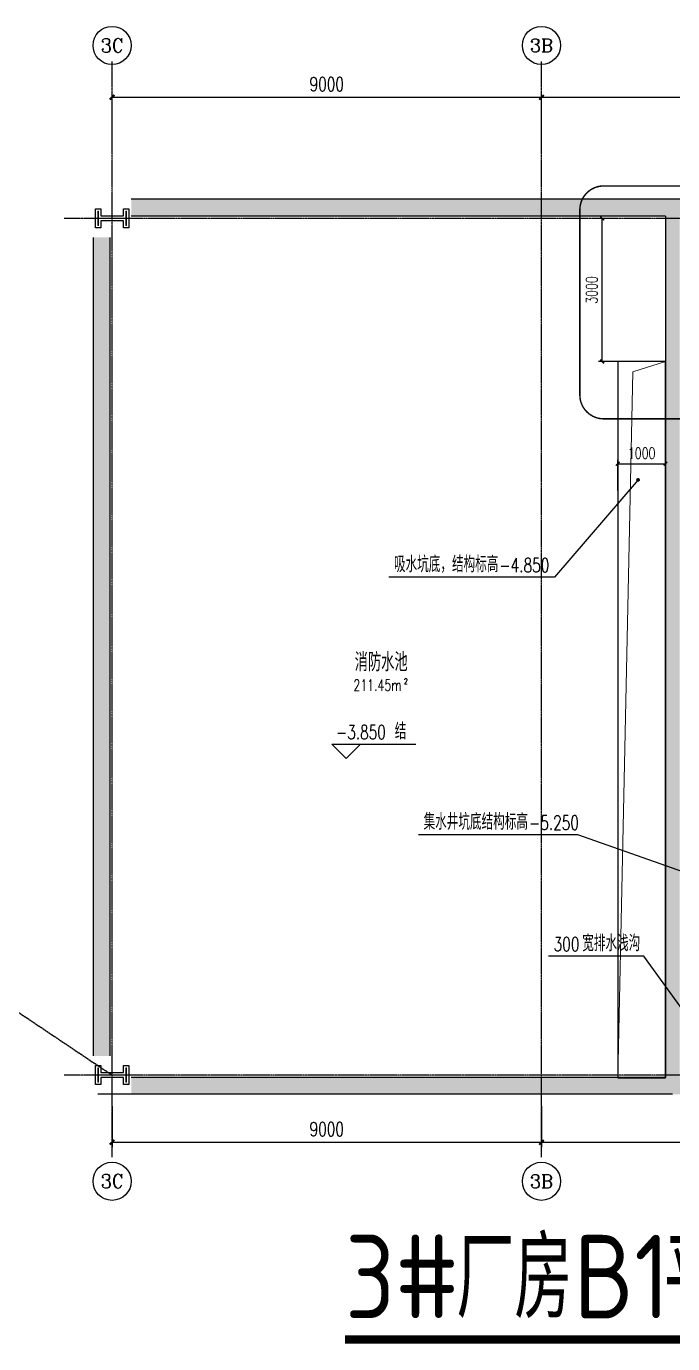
# Model space of a CAD drawing. Extents: x -954573 to 446329, y 489853 to 1226784.
# Drawn here: x -118651 to -105104, y 577042 to 604644 of the extents above; entities that cross this region are included whole.
import ezdxf
from ezdxf.enums import TextEntityAlignment as Align

# ---------------------------------------------------------------- set-up
doc = ezdxf.new("R2010")
doc.units = 0
doc.header["$LTSCALE"] = 10
doc.header["$MEASUREMENT"] = 0
doc.linetypes.add('10平面$0$DOTE', pattern=[2.42, 2, -0.2, 0.02, -0.2])
doc.linetypes.add('10平面$1$DASH', pattern=[0.35, 0.25, -0.1])
doc.layers.get('Defpoints').update_dxf_attribs({"color": 210})
for name, color, linetype in [('10平面$0$A-AXIS-D', 8, 'Continuous'), ('10平面$0$A-AXIS-DOTE', 8, '10平面$0$DOTE'), ('10平面$0$A-AXIS-DP', 8, 'Continuous'), ('10平面$0$A-HATCH-2', 8, 'Continuous'), ('10平面$0$A-防火门窗', 1, 'Continuous'), ('10平面$0$AS-COLN', 8, 'Continuous'), ('10平面$0$AS-WALL', 8, 'Continuous'), ('10平面$0$DIM_ELEV', 3, 'Continuous'), ('10平面$0$DIM_SYMB', 8, 'Continuous'), ('10平面$0$PUB_TEXT', 8, 'Continuous'), ('10平面$0$建-墙-填充', 8, 'Continuous'), ('10平面$0$建-标高', 8, 'Continuous'), ('A-LIN-V', 9, 'Continuous')]:
    doc.layers.add(name, color=color, linetype=linetype)
doc.layers.add('10平面$0$A-WALL-HATCH', color=8, linetype='Continuous', lineweight=13)
doc.layers.add('10平面$0$S-col', color=2, linetype='Continuous', lineweight=0)
doc.styles.add('10平面$0$_TCH_AXIS', font='COMPLEX', dxfattribs={"bigfont": 'GBCBIG'})
doc.styles.add('10平面$0$_TCH_DIM_T3', font='SIMPLEX', dxfattribs={"width": 0.705882, "bigfont": 'GBCBIG'})
doc.styles.add('10平面$0$A-AREA', font='SIMPLEX', dxfattribs={"bigfont": 'GBCBIG'})
doc.styles.add('10平面$0$A-STANDARD', font='SIMPLEX', dxfattribs={"bigfont": 'GBCBIG'})
doc.styles.add('10平面$0$Standard', font='gbenor.shx', dxfattribs={"bigfont": 'gbcbig.shx'})
doc.dimstyles.new('10平面$0$_TCH_ARCH&&100', dxfattribs={"dimtxt": 297.5, "dimasz": 100, "dimexe": 100, "dimexo": 100, "dimgap": 126.25, "dimtad": 1, "dimdec": 0, "dimzin": 0, "dimdsep": 46, "dimtxsty": '10平面$0$_TCH_DIM_T3', "dimblk": '10平面$0$_ArchTick', "dimcen": 0.09, "dimclrt": 7, "dimazin": 2, "dimtfac": 1, "dimtdec": 0, "dimtix": 1, "dimtmove": 2, "dimatfit": 3, "dimfxl": 0, "dimtolj": 1, "dimtzin": 0, "dimarcsym": 0})
doc.dimstyles.new('10平面$0$_TCH_ARCH&&80', dxfattribs={"dimtxt": 238, "dimasz": 80, "dimexe": 80, "dimexo": 80, "dimgap": 101, "dimtad": 1, "dimdec": 0, "dimzin": 0, "dimdsep": 46, "dimtxsty": '10平面$0$_TCH_DIM_T3', "dimblk": '10平面$0$_ArchTick', "dimcen": 0.09, "dimclrt": 7, "dimazin": 2, "dimtfac": 1, "dimtdec": 0, "dimtix": 1, "dimtmove": 2, "dimatfit": 3, "dimfxl": 0, "dimtolj": 1, "dimtzin": 0, "dimarcsym": 0})

# ---------------------------------------------------------------- blocks, each defined once
blk = doc.blocks.new('10平面$0$_ArchTick')
at = {"color": 0, "linetype": 'ByBlock', "const_width": 0.4}
blk.add_lwpolyline([(-0.5, -0.5), (0.5, 0.5)], dxfattribs=at)
blk = doc.blocks.new('*D3039')
at = {"layer": '10平面$0$A-AXIS-D', "color": 0, "lineweight": -2}
for p, q in [((103882, -222800), (103882, -223658)), ((112882, -222800), (112882, -223658)), ((103882, -223558), (112882, -223558))]:
    blk.add_line(p, q, dxfattribs=at)
at = {"layer": 'Defpoints', "color": 0}
for p in [(103882, -222700), (112882, -222700), (112882, -223558)]:
    blk.add_point(p, dxfattribs=at)
at = {"layer": '10平面$0$A-AXIS-D', "color": 0, "lineweight": -2, "xscale": 100, "yscale": 100, "zscale": 100, "rotation": 180}
blk.add_blockref('10平面$0$_ArchTick', (103882, -223558), dxfattribs=at)
at = {"layer": '10平面$0$A-AXIS-D', "color": 0, "lineweight": -2, "xscale": 100, "yscale": 100, "zscale": 100}
blk.add_blockref('10平面$0$_ArchTick', (112882, -223558), dxfattribs=at)
at = {"layer": '10平面$0$A-AXIS-D', "color": 7, "insert": (108382, -223283), "char_height": 297.5, "attachment_point": 5, "style": '10平面$0$_TCH_DIM_T3'}
blk.add_mtext('\\A1;9000', dxfattribs=at)
blk = doc.blocks.new('*D3040')
at = {"layer": '10平面$0$A-AXIS-D', "color": 0, "lineweight": -2}
for p, q in [((112882, -222800), (112882, -223658)), ((121882, -222800), (121882, -223658)), ((112882, -223558), (121882, -223558))]:
    blk.add_line(p, q, dxfattribs=at)
at = {"layer": 'Defpoints', "color": 0}
for p in [(112882, -222700), (121882, -222700), (121882, -223558)]:
    blk.add_point(p, dxfattribs=at)
at = {"layer": '10平面$0$A-AXIS-D', "color": 0, "lineweight": -2, "xscale": 100, "yscale": 100, "zscale": 100, "rotation": 180}
blk.add_blockref('10平面$0$_ArchTick', (112882, -223558), dxfattribs=at)
at = {"layer": '10平面$0$A-AXIS-D', "color": 0, "lineweight": -2, "xscale": 100, "yscale": 100, "zscale": 100}
blk.add_blockref('10平面$0$_ArchTick', (121882, -223558), dxfattribs=at)
at = {"layer": '10平面$0$A-AXIS-D', "color": 7, "insert": (117382, -223283), "char_height": 297.5, "attachment_point": 5, "style": '10平面$0$_TCH_DIM_T3'}
blk.add_mtext('\\A1;9000', dxfattribs=at)
blk = doc.blocks.new('*D3118')
at = {"layer": '10平面$0$A-AXIS-D', "color": 0, "lineweight": -2}
for p, q in [((103882, -202420), (103882, -201562)), ((103882, -201662), (112882, -201662)), ((112882, -202420), (112882, -201562))]:
    blk.add_line(p, q, dxfattribs=at)
at = {"layer": 'Defpoints', "color": 0}
for p in [(112882, -201662), (103882, -202520), (112882, -202520)]:
    blk.add_point(p, dxfattribs=at)
at = {"layer": '10平面$0$A-AXIS-D', "color": 0, "lineweight": -2, "xscale": 100, "yscale": 100, "zscale": 100, "rotation": 180}
blk.add_blockref('10平面$0$_ArchTick', (103882, -201662), dxfattribs=at)
at = {"layer": '10平面$0$A-AXIS-D', "color": 0, "lineweight": -2, "xscale": 100, "yscale": 100, "zscale": 100}
blk.add_blockref('10平面$0$_ArchTick', (112882, -201662), dxfattribs=at)
at = {"layer": '10平面$0$A-AXIS-D', "color": 7, "insert": (108382, -201387), "char_height": 297.5, "attachment_point": 5, "style": '10平面$0$_TCH_DIM_T3'}
blk.add_mtext('\\A1;9000', dxfattribs=at)
blk = doc.blocks.new('*D3119')
at = {"layer": '10平面$0$A-AXIS-D', "color": 0, "lineweight": -2}
for p, q in [((112882, -202420), (112882, -201562)), ((112882, -201662), (121882, -201662)), ((121882, -202420), (121882, -201562))]:
    blk.add_line(p, q, dxfattribs=at)
at = {"layer": 'Defpoints', "color": 0}
for p in [(121882, -201662), (112882, -202520), (121882, -202520)]:
    blk.add_point(p, dxfattribs=at)
at = {"layer": '10平面$0$A-AXIS-D', "color": 0, "lineweight": -2, "xscale": 100, "yscale": 100, "zscale": 100, "rotation": 180}
blk.add_blockref('10平面$0$_ArchTick', (112882, -201662), dxfattribs=at)
at = {"layer": '10平面$0$A-AXIS-D', "color": 0, "lineweight": -2, "xscale": 100, "yscale": 100, "zscale": 100}
blk.add_blockref('10平面$0$_ArchTick', (121882, -201662), dxfattribs=at)
at = {"layer": '10平面$0$A-AXIS-D', "color": 7, "insert": (117382, -201387), "char_height": 297.5, "attachment_point": 5, "style": '10平面$0$_TCH_DIM_T3'}
blk.add_mtext('\\A1;9000', dxfattribs=at)
blk = doc.blocks.new('10平面$0$3132')
at = {"layer": '10平面$0$DIM_ELEV', "linetype": '10平面$1$DASH', "const_width": 30}
blk.add_lwpolyline([(-106550, 601300), (-98050, 601300, -0.414214), (-97550, 600800), (-97550, 596920, -0.414214), (-98050, 596420), (-106550, 596420, -0.414214), (-107050, 596920), (-107050, 600800, -0.414214)], format="xyb", close=True, dxfattribs=at)
blk = doc.blocks.new('*D3599')
at = {"layer": '10平面$0$A-AXIS-DP', "color": 0, "lineweight": -2}
for p, q in [((-106244, 600620), (-106660, 600620)), ((-106580, 597620), (-106580, 600620)), ((-106244, 597620), (-106660, 597620))]:
    blk.add_line(p, q, dxfattribs=at)
at = {"layer": 'Defpoints', "color": 0}
for p in [(-106580, 600620), (-106164, 600620), (-106164, 597620)]:
    blk.add_point(p, dxfattribs=at)
at = {"layer": '10平面$0$A-AXIS-DP', "color": 0, "lineweight": -2, "xscale": 80, "yscale": 80, "zscale": 80}
for p, rotation in [((-106580, 600620), 90), ((-106580, 597620), 270)]:
    blk.add_blockref('10平面$0$_ArchTick', p, dxfattribs=dict(at, rotation=rotation))
at = {"layer": '10平面$0$A-AXIS-DP', "color": 7, "insert": (-106800, 599120), "char_height": 238, "attachment_point": 5, "rotation": 90, "style": '10平面$0$_TCH_DIM_T3'}
blk.add_mtext('\\A1;3000', dxfattribs=at)
blk = doc.blocks.new('*D3600')
at = {"layer": '10平面$0$A-AXIS-DP', "color": 0, "lineweight": -2}
for p, q in [((-106254, 594920), (-106254, 595560)), ((-106254, 595480), (-105254, 595480)), ((-105254, 594920), (-105254, 595560))]:
    blk.add_line(p, q, dxfattribs=at)
at = {"layer": 'Defpoints', "color": 0}
for p in [(-105254, 595480), (-106254, 594840), (-105254, 594840)]:
    blk.add_point(p, dxfattribs=at)
at = {"layer": '10平面$0$A-AXIS-DP', "color": 0, "lineweight": -2, "xscale": 80, "yscale": 80, "zscale": 80, "rotation": 180}
blk.add_blockref('10平面$0$_ArchTick', (-106254, 595480), dxfattribs=at)
at = {"layer": '10平面$0$A-AXIS-DP', "color": 0, "lineweight": -2, "xscale": 80, "yscale": 80, "zscale": 80}
blk.add_blockref('10平面$0$_ArchTick', (-105254, 595480), dxfattribs=at)
at = {"layer": '10平面$0$A-AXIS-DP', "color": 7, "insert": (-105754, 595700), "char_height": 238, "attachment_point": 5, "style": '10平面$0$_TCH_DIM_T3'}
blk.add_mtext('\\A1;1000', dxfattribs=at)
blk = doc.blocks.new('10平面$0$_FZH')
at = {"layer": '10平面$0$A-HATCH-2'}
blk.add_lwpolyline([(-0.437, -0.25), (-0.437, 0.25), (-0.297, 0.25), (-0.297, 0.067), (0.298, 0.067), (0.298, 0.25), (0.438, 0.25), (0.438, -0.25), (0.298, -0.25), (0.298, -0.068), (-0.297, -0.068), (-0.297, -0.25)], close=True, dxfattribs=at)
at = {"layer": '10平面$0$S-col'}
blk.add_lwpolyline([(-0.375, -0.188), (-0.375, 0.187), (-0.36, 0.187), (-0.36, 0.005), (0.36, 0.005), (0.36, 0.187), (0.375, 0.187), (0.375, -0.188), (0.36, -0.188), (0.36, -0.005), (-0.36, -0.005), (-0.36, -0.188)], close=True, dxfattribs=at)
blk = doc.blocks.new('10平面$0$dote')
at = {"layer": '10平面$0$A-AXIS-D'}
for centre in [(103882.2, -200576), (112882.2, -200576), (103882.2, -224376.3), (112882.2, -224376.3)]:
    blk.add_circle(centre, 400, dxfattribs=at)
at = {"layer": '10平面$0$A-AXIS-DOTE', "ltscale": 2}
for p, q in [((73878.2, -202050), (103882.2, -222150)), ((126116.4, -204200), (102876.4, -204200)), ((126116.4, -222150), (102876.4, -222150))]:
    blk.add_line(p, q, dxfattribs=at)
for points in [[(103882.2, -223870), (103882.2, -200910)], [(112882.2, -223870), (112882.2, -200910)]]:
    blk.add_lwpolyline(points, dxfattribs=at)
at = {"layer": '10平面$0$PUB_TEXT', "style": '10平面$0$_TCH_AXIS'}
for s, height, p, p2 in [('3C', 294.28, (103644, -200723.2), (104120.4, -200723.2)), ('3B', 282.17, (112640.3, -200717.1), (113124.1, -200717.1)), ('3C', 294.28, (103644, -224523.4), (104120.4, -224523.4)), ('3B', 282.17, (112640.3, -224517.3), (113124.1, -224517.3))]:
    blk.add_text(s, height=height, dxfattribs=at).set_placement(p, p2, align=Align.FIT)
at = {"layer": '10平面$0$A-AXIS-D'}
for base, p1, p2, picture, middle in [((112882.2, -201662.2), (103882.2, -202520.2), (112882.2, -202520.2), '*D3118', (108382.2, -201387.2)), ((121882.2, -201662.2), (112882.2, -202520.2), (121882.2, -202520.2), '*D3119', (117382.2, -201387.2)), ((112882.2, -223558), (103882.2, -222700), (112882.2, -222700), '*D3039', (108382.2, -223283)), ((121882.2, -223558), (112882.2, -222700), (121882.2, -222700), '*D3040', (117382.2, -223283))]:
    dim = blk.add_linear_dim(base=base, p1=p1, p2=p2, angle=0, dimstyle='10平面$0$_TCH_ARCH&&100', override={"dimgap": 0}, dxfattribs=at)
    dim.commit()
    dim.dimension.update_dxf_attribs({"geometry": picture, "text_midpoint": middle, "dimtype": 129})
blk = doc.blocks.new('10平面')
at = {"layer": '10平面$0$建-墙-填充'}
for points in [[(-116454.2, 601019.9), (-116454.2, 600669.9), (-105254.2, 600669.9), (-105104.2, 600786.6), (-105104.2, 601019.9)], [(-99754.2, 600669.9), (-99754.2, 601019.9), (-105104.2, 601019.9), (-105104.2, 600786.6), (-104954.2, 600669.9)], [(-105104.2, 600786.6), (-105254.2, 600669.9), (-105254.2, 597730), (-104954.2, 597730), (-104954.2, 600669.9)], [(-117254.2, 583070), (-116904.2, 583070), (-116904.2, 600219.9), (-117254.2, 600219.9)], [(-104954.2, 597730), (-105254.2, 597730), (-105254.2, 582619.1), (-105104.2, 582502.4), (-104954.2, 582619.1)], [(-116454.2, 582619.1), (-116454.2, 582270), (-117153.6, 582270), (-117154.2, 582269.1), (-105104.2, 582269.1), (-105104.2, 582502.4), (-105254.2, 582619.1)], [(-98804.2, 582270), (-99054.2, 582270), (-99054.2, 582619.1), (-104954.2, 582619.1), (-105104.2, 582502.4), (-105104.2, 582269.1), (-98804.2, 582269.1)]]:
    blk.add_hatch(color=256, dxfattribs=at).paths.add_polyline_path(points)
at = {"layer": '10平面$0$A-WALL-HATCH'}
blk.add_lwpolyline([(-106254.2, 582609.1), (-105936.3, 597402.3), (-105254.2, 597620)], dxfattribs=at)
at = {"layer": '10平面$0$AS-COLN'}
for p, q in [((-105104.2, 601019.9), (-116454.2, 601019.9)), ((-99754.2, 601019.9), (-105104.2, 601019.9)), ((-105254.2, 600669.9), (-116454.2, 600669.9)), ((-105254.2, 600669.9), (-105254.2, 597730)), ((-117254.2, 600219.9), (-117254.2, 583070)), ((-116904.2, 600219.9), (-116904.2, 583070)), ((-105254.2, 597730), (-105254.2, 582619.1)), ((-105254.2, 582619.1), (-116454.2, 582619.1)), ((-117154.2, 582269.1), (-117153.6, 582270)), ((-105104.2, 582269.1), (-117154.2, 582269.1))]:
    blk.add_line(p, q, dxfattribs=at)
blk.add_lwpolyline([(-106254.2, 582609.1), (-105254.2, 582609.1), (-105254.2, 597620), (-106254.2, 597620)], close=True, dxfattribs=at)
at = {"layer": '10平面$0$DIM_SYMB', "const_width": 175}
blk.add_lwpolyline([(-111970.5, 577129.2), (-101564.2, 577129.2)], dxfattribs=at)
at = {"layer": '10平面$0$建-标高'}
for p, q in [((-105830, 595140), (-107580, 593100)), ((-107580, 593100), (-111050, 593100)), ((-111950.6, 589300), (-112250.6, 589600)), ((-112250.6, 589600), (-110490.6, 589600)), ((-111950.6, 589300), (-111650.6, 589600)), ((-107092.5, 587703.3), (-110430, 587703.3)), ((-104310, 586720), (-107092.5, 587703.3)), ((-105710, 585160), (-107704.1, 585160)), ((-104808.3, 583920), (-105710, 585160))]:
    blk.add_line(p, q, dxfattribs=at)
at = {"layer": '10平面$0$建-标高', "const_width": 40}
blk.add_lwpolyline([(-105817, 595155.2, 1), (-105843, 595124.8, 1)], format="xyb", close=True, dxfattribs=at)
at = {"layer": '10平面$0$A-AXIS-DP'}
blk.add_blockref('10平面$0$3132', (0, 0), dxfattribs=at)
at = {"layer": '10平面$0$AS-COLN', "color": 2, "xscale": 800, "yscale": 800, "zscale": 800}
for p in [(-116854.2, 600619.9), (-116854.2, 582670)]:
    blk.add_blockref('10平面$0$_FZH', p, dxfattribs=at)
at = {"layer": '10平面$0$AS-WALL'}
blk.add_blockref('10平面$0$dote', (-220736.4, 804820), dxfattribs=at)
at = {"layer": '10平面$0$A-防火门窗', "style": '10平面$0$A-AREA'}
blk.add_text('消防水池', height=385.82, dxfattribs=at).set_placement((-111770.3, 591129.9))
at = {"layer": '10平面$0$A-防火门窗', "style": '10平面$0$A-AREA', "width": 0.705882}
for s, height, p in [('2', 119, (-110738.4, 590860.4)), ('211.45m', 238, (-111794.4, 590720.4))]:
    blk.add_text(s, height=height, dxfattribs=at).set_placement(p)
at = {"layer": '10平面$0$PUB_TEXT'}
for s, height, style, p in [('吸水坑底，结构标高', 337.59, '10平面$0$A-STANDARD', (-110945, 593205)), ('结', 337.6, '10平面$0$A-STANDARD', (-110930, 589705)), ('集水井坑底结构标高', 337.59, '10平面$0$A-STANDARD', (-110325, 587808.3)), ('宽排水浅沟', 337.59, '10平面$0$A-STANDARD', (-106999.1, 585265)), ('厂房', 1687.94, '10平面$0$Standard', (-109637.2, 577572.3)), ('3#', 1750, '10平面$0$Standard', (-111970.5, 577572.3)), ('B1', 1750, '10平面$0$Standard', (-107179.7, 577572.3)), ('平面图', 1687.94, '10平面$0$Standard', (-105283.9, 577572.3))]:
    blk.add_text(s, height=height, dxfattribs=dict(at, style=style)).set_placement(p)
at = {"layer": '10平面$0$PUB_TEXT', "style": '10平面$0$A-STANDARD', "width": 0.705882}
for s, p in [('-4.850', (-108733.3, 593205)), ('-3.850', (-112160, 589705)), ('-5.250', (-108113.3, 587808.3)), ('300', (-107599.1, 585265))]:
    blk.add_text(s, height=297.5, dxfattribs=at).set_placement(p)
at = {"layer": '10平面$0$A-AXIS-DP'}
for p1, p2, distance, picture, middle in [((-106164.2, 597620), (-106164.2, 600620), 415.8, '*D3599', (-106800, 599120)), ((-106254.2, 594840), (-105254.2, 594840), 640, '*D3600', (-105754.2, 595700))]:
    dim = blk.add_aligned_dim(p1=p1, p2=p2, distance=distance, dimstyle='10平面$0$_TCH_ARCH&&80', dxfattribs=at)
    dim.commit()
    dim.dimension.update_dxf_attribs({"geometry": picture, "text_midpoint": middle})

msp = doc.modelspace()

# ---------------------------------------------------------------- block references
at = {"layer": 'A-LIN-V'}
msp.add_blockref('10平面', (0, 0), dxfattribs=at)

doc.saveas('drawing.dxf')
